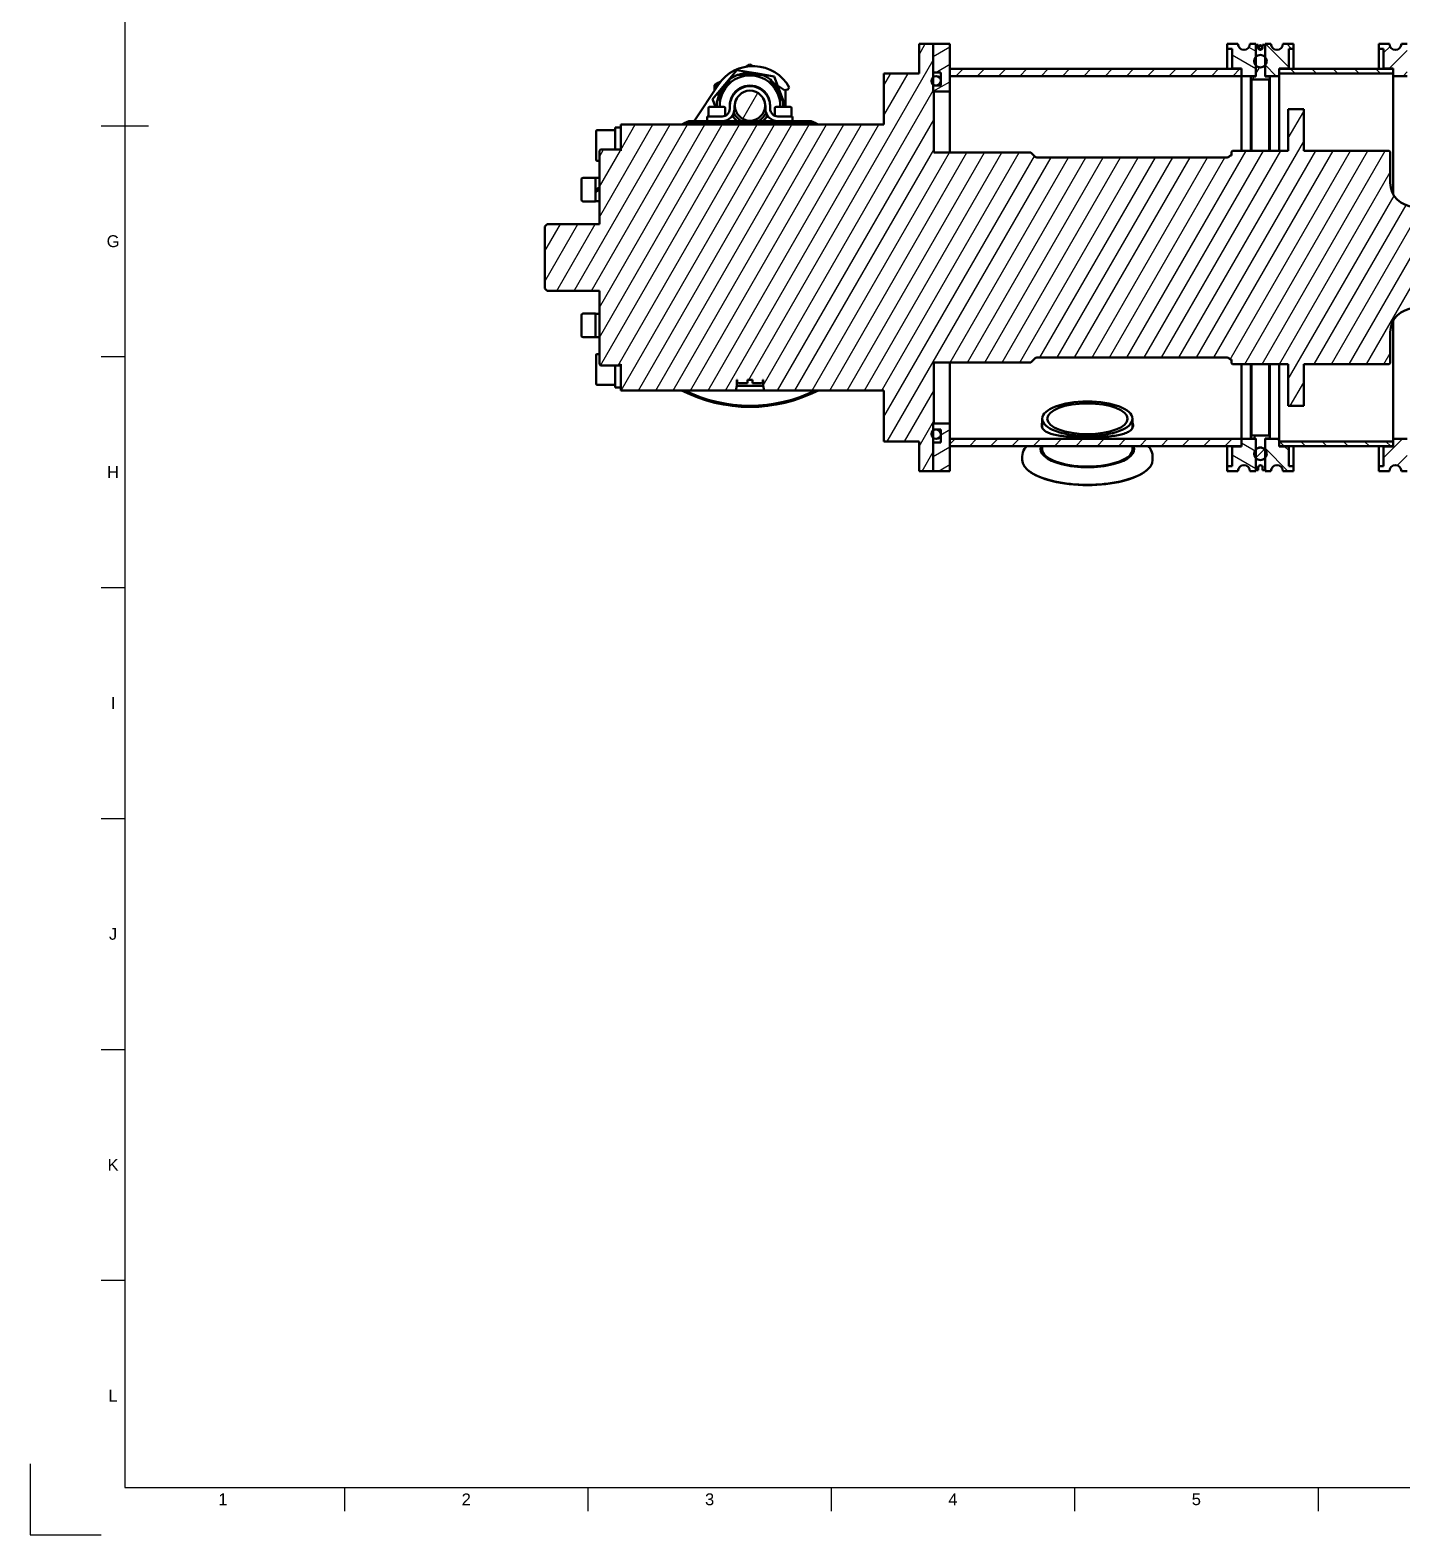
# Model space of a CAD drawing. Header units: millimetres. Extents: x 0 to 841, y 0 to 594.
# Drawn here: x 0 to 289.3, y 0 to 317.2 of the extents above; entities that cross this region are included whole.
import ezdxf
from ezdxf.enums import TextEntityAlignment as Align

# ---------------------------------------------------------------- set-up
doc = ezdxf.new("R2010")
doc.units = ezdxf.units.MM
doc.header["$LTSCALE"] = 0.75
for name, color, linetype, lineweight in [('Border', 7, 'Continuous', 25), ('Hatching', 7, 'Continuous', 25), ('Visible', 7, 'Continuous', 50)]:
    doc.layers.add(name, color=color, linetype=linetype, lineweight=lineweight)
doc.styles.add('FusionTitle', font='')
doc.styles.get('FusionTitle').set_extended_font_data('Arial Unicode MS')

# ---------------------------------------------------------------- blocks, each defined once
blk = doc.blocks.new('ISO_A1_SHEET')
at = {"layer": 'Border'}
for p, q in [((20, 584), (20, 10)), ((15, 297), (25, 297)), ((15, 248.333333), (20, 248.333333)), ((15, 199.666667), (20, 199.666667)), ((15, 151), (20, 151)), ((15, 102.333334), (20, 102.333334)), ((15, 53.666667), (20, 53.666667)), ((0, 15), (0, 0)), ((20, 10), (831, 10)), ((66.3125, 10), (66.3125, 5)), ((117.625, 10), (117.625, 5)), ((168.9375, 10), (168.9375, 5)), ((220.25, 10), (220.25, 5)), ((271.5625, 10), (271.5625, 5)), ((0, 0), (15, 0))]:
    blk.add_line(p, q, dxfattribs=at)
at = {"layer": 'Border', "style": 'FusionTitle'}
for s, p in [('G', (17.5, 272.666667)), ('H', (17.5, 224)), ('I', (17.5, 175.333334)), ('J', (17.5, 126.666667)), ('K', (17.5, 78)), ('L', (17.5, 29.333334)), ('1', (40.65625, 7.5)), ('2', (91.96875, 7.5)), ('3', (143.28125, 7.5)), ('4', (194.59375, 7.5)), ('5', (245.90625, 7.5))]:
    blk.add_text(s, height=2.5, dxfattribs=at).set_placement(p, align=Align.MIDDLE)

msp = doc.modelspace()

# ---------------------------------------------------------------- hatches: boundary and pattern name
at = {"layer": 'Hatching'}
h = msp.add_hatch(dxfattribs=at)
h.set_pattern_fill('ANSI31', color=256, angle=195, style=0)
edge = h.paths.add_edge_path(flags=0)
edge.add_ellipse((151.79, 301.23), major_axis=(-3.17, 0), ratio=1, start_angle=0, end_angle=360)
h.paths.add_polyline_path([(386.79, 253.68), (383.79, 253.68), (383.79, 252.48), (384.04, 252.23), (386.54, 252.23), (386.79, 252.48), (386.79, 253.36)], flags=0)
h.paths.add_polyline_path([(383.79, 284.78), (386.79, 284.78), (386.79, 285.11), (386.79, 285.98), (386.54, 286.23), (384.04, 286.23), (383.79, 285.98)], flags=0)
edge = h.paths.add_edge_path(flags=0)
edge.add_line((180.04, 297.23), (124.54, 297.23))
edge.add_line((124.54, 297.23), (124.54, 291.73))
edge.add_line((124.54, 291.73), (124.29, 291.98))
edge.add_line((124.29, 291.98), (120.29, 291.98))
edge.add_line((120.29, 291.98), (120.04, 291.73))
edge.add_line((120.04, 291.73), (120.04, 276.23))
edge.add_line((120.04, 276.23), (109.04, 276.23))
edge.add_line((109.04, 276.23), (108.54, 275.73))
edge.add_line((108.54, 275.73), (108.54, 262.73))
edge.add_line((108.54, 262.73), (109.04, 262.23))
edge.add_line((109.04, 262.23), (120.04, 262.23))
edge.add_line((120.04, 262.23), (120.04, 246.73))
edge.add_line((120.04, 246.73), (120.29, 246.48))
edge.add_line((120.29, 246.48), (124.29, 246.48))
edge.add_line((124.29, 246.48), (124.54, 246.73))
edge.add_line((124.54, 246.73), (124.54, 241.23))
edge.add_line((124.54, 241.23), (148.79, 241.23))
edge.add_line((148.79, 241.23), (149.04, 242.16))
edge.add_line((149.04, 242.16), (149.04, 243.48))
edge.add_line((149.04, 243.48), (149.09, 243.48))
edge.add_line((149.09, 243.48), (149.09, 242.98))
edge.add_line((149.09, 242.98), (149.34, 242.73))
edge.add_line((149.34, 242.73), (151.3, 242.73))
edge.add_line((151.3, 242.73), (151.3, 243.48))
edge.add_line((151.3, 243.48), (152.3, 243.48))
edge.add_line((152.3, 243.48), (152.3, 242.73))
edge.add_line((152.3, 242.73), (154.24, 242.73))
edge.add_line((154.24, 242.73), (154.49, 242.98))
edge.add_line((154.49, 242.98), (154.49, 243.48))
edge.add_line((154.49, 243.48), (154.54, 243.48))
edge.add_line((154.54, 243.48), (154.54, 242.16))
edge.add_line((154.54, 242.16), (154.79, 241.23))
edge.add_line((154.79, 241.23), (180.04, 241.23))
edge.add_line((180.04, 241.23), (180.04, 230.48))
edge.add_line((180.04, 230.48), (187.44, 230.48))
edge.add_line((187.44, 230.48), (187.44, 224.23))
edge.add_line((187.44, 224.23), (190.44, 224.23))
edge.add_line((190.44, 224.23), (190.44, 230.23))
edge.add_line((190.44, 230.23), (190.44, 231.18))
edge.add_line((190.44, 231.18), (190.44, 232.78))
edge.add_line((190.44, 232.78), (190.44, 232.98))
edge.add_line((190.44, 232.98), (190.44, 234.23))
edge.add_line((190.44, 234.23), (190.54, 234.23))
edge.add_line((190.54, 234.23), (190.54, 247.11))
edge.add_line((190.54, 247.11), (211.04, 247.11))
edge.add_line((211.04, 247.11), (211.92, 247.98))
edge.add_ellipse((212.27, 247.63), major_axis=(-0.354, 0.354), ratio=1, start_angle=315, end_angle=360, ccw=False)
edge.add_line((212.27, 248.13), (252.44, 248.13))
edge.add_ellipse((252.44, 247.63), major_axis=(0, 0.5), ratio=1, start_angle=315, end_angle=360, ccw=False)
edge.add_line((252.79, 247.98), (253.04, 247.73))
edge.add_line((253.04, 247.73), (253.29, 247.73))
edge.add_line((253.29, 247.73), (253.29, 246.98))
edge.add_line((253.29, 246.98), (253.54, 246.73))
edge.add_line((253.54, 246.73), (265.29, 246.73))
edge.add_line((265.29, 246.73), (265.29, 237.98))
edge.add_line((265.29, 237.98), (268.54, 237.98))
edge.add_line((268.54, 237.98), (268.54, 246.73))
edge.add_line((268.54, 246.73), (286.54, 246.73))
edge.add_line((286.54, 246.73), (286.79, 246.98))
edge.add_line((286.79, 246.98), (286.79, 253.48))
edge.add_ellipse((291.79, 253.48), major_axis=(-5, 0), ratio=1, start_angle=-90, end_angle=0, ccw=False)
edge.add_line((291.79, 258.48), (352.54, 258.48))
edge.add_line((352.54, 258.48), (352.79, 258.23))
edge.add_line((352.79, 258.23), (352.79, 256.98))
edge.add_line((352.79, 256.98), (353.04, 256.73))
edge.add_line((353.04, 256.73), (383.79, 256.73))
edge.add_line((383.79, 256.73), (383.79, 255.78))
edge.add_line((383.79, 255.78), (386.79, 255.78))
edge.add_line((386.79, 255.78), (386.79, 256.11))
edge.add_line((386.79, 256.11), (386.79, 282.36))
edge.add_line((386.79, 282.36), (386.79, 282.68))
edge.add_line((386.79, 282.68), (383.79, 282.68))
edge.add_line((383.79, 282.68), (383.79, 281.73))
edge.add_line((383.79, 281.73), (353.04, 281.73))
edge.add_line((353.04, 281.73), (352.79, 281.48))
edge.add_line((352.79, 281.48), (352.79, 280.23))
edge.add_line((352.79, 280.23), (352.54, 279.98))
edge.add_line((352.54, 279.98), (291.79, 279.98))
edge.add_ellipse((291.79, 284.98), major_axis=(0, -5), ratio=1, start_angle=-90, end_angle=0, ccw=False)
edge.add_line((286.79, 284.98), (286.79, 291.48))
edge.add_line((286.79, 291.48), (286.54, 291.73))
edge.add_line((286.54, 291.73), (268.54, 291.73))
edge.add_line((268.54, 291.73), (268.54, 300.48))
edge.add_line((268.54, 300.48), (265.29, 300.48))
edge.add_line((265.29, 300.48), (265.29, 291.73))
edge.add_line((265.29, 291.73), (253.54, 291.73))
edge.add_line((253.54, 291.73), (253.29, 291.48))
edge.add_line((253.29, 291.48), (253.29, 290.73))
edge.add_line((253.29, 290.73), (253.04, 290.73))
edge.add_line((253.04, 290.73), (252.79, 290.48))
edge.add_ellipse((252.44, 290.83), major_axis=(0.354, -0.354), ratio=1, start_angle=-45, end_angle=0, ccw=False)
edge.add_line((252.44, 290.33), (212.27, 290.33))
edge.add_ellipse((212.27, 290.83), major_axis=(0, -0.5), ratio=1, start_angle=-45, end_angle=0, ccw=False)
edge.add_line((211.92, 290.48), (211.04, 291.36))
edge.add_line((211.04, 291.36), (190.54, 291.36))
edge.add_line((190.54, 291.36), (190.54, 304.23))
edge.add_line((190.54, 304.23), (190.44, 304.23))
edge.add_line((190.44, 304.23), (190.44, 305.48))
edge.add_line((190.44, 305.48), (190.44, 305.68))
edge.add_line((190.44, 305.68), (190.44, 307.28))
edge.add_line((190.44, 307.28), (190.44, 308.23))
edge.add_line((190.44, 308.23), (190.44, 314.23))
edge.add_line((190.44, 314.23), (187.44, 314.23))
edge.add_line((187.44, 314.23), (187.44, 307.98))
edge.add_line((187.44, 307.98), (180.04, 307.98))
edge.add_line((180.04, 307.98), (180.04, 297.23))
h = msp.add_hatch(dxfattribs=at)
h.set_pattern_fill('ANSI31', color=256, angle=165, style=0)
h.paths.add_polyline_path([(190.44, 308.23), (192.04, 308.23), (192.04, 305.48), (190.44, 305.48), (190.44, 304.23), (190.54, 304.23), (193.94, 304.23), (193.94, 307.48), (193.94, 308.98), (193.94, 314.23), (190.44, 314.23)], flags=0)
h.paths.add_polyline_path([(193.94, 224.23), (193.94, 229.48), (193.94, 230.98), (193.94, 234.23), (190.54, 234.23), (190.44, 234.23), (190.44, 232.98), (192.04, 232.98), (192.04, 230.23), (190.44, 230.23), (190.44, 224.23)], flags=0)
h = msp.add_hatch(dxfattribs=at)
h.set_pattern_fill('ANSI31', color=256, angle=105, style=0)
edge = h.paths.add_edge_path(flags=0)
edge.add_line((253.44, 313.23), (253.44, 309.03))
edge.add_line((253.44, 309.03), (255.44, 309.03))
edge.add_line((255.44, 309.03), (255.44, 308.98))
edge.add_line((255.44, 308.98), (255.44, 307.48))
edge.add_line((255.44, 307.48), (258.44, 307.48))
edge.add_line((258.44, 307.48), (258.44, 309.71))
edge.add_line((258.44, 309.71), (258.44, 311.5))
edge.add_line((258.44, 311.5), (258.44, 314.23))
edge.add_line((258.44, 314.23), (257.19, 314.23))
edge.add_ellipse((255.94, 314.23), major_axis=(1.25, 0), ratio=1, start_angle=-180, end_angle=0, ccw=False)
edge.add_line((254.69, 314.23), (252.44, 314.23))
edge.add_line((252.44, 314.23), (252.44, 313.23))
edge.add_line((252.44, 313.23), (253.44, 313.23))
edge = h.paths.add_edge_path(flags=0)
edge.add_line((253.44, 229.43), (253.44, 225.23))
edge.add_line((253.44, 225.23), (252.44, 225.23))
edge.add_line((252.44, 225.23), (252.44, 224.23))
edge.add_line((252.44, 224.23), (254.69, 224.23))
edge.add_ellipse((255.94, 224.23), major_axis=(-1.25, 0), ratio=1, start_angle=-180, end_angle=0, ccw=False)
edge.add_line((257.19, 224.23), (258.44, 224.23))
edge.add_line((258.44, 224.23), (258.44, 224.43))
edge.add_line((258.44, 224.43), (258.44, 226.96))
edge.add_line((258.44, 226.96), (258.44, 228.75))
edge.add_line((258.44, 228.75), (258.44, 230.98))
edge.add_line((258.44, 230.98), (255.44, 230.98))
edge.add_line((255.44, 230.98), (255.44, 229.48))
edge.add_line((255.44, 229.48), (255.44, 229.43))
edge.add_line((255.44, 229.43), (253.44, 229.43))
h = msp.add_hatch(dxfattribs=at)
h.set_pattern_fill('ANSI31', color=256, angle=90, style=0)
edge = h.paths.add_edge_path(flags=0)
edge.add_line((265.39, 225.23), (265.39, 229.43))
edge.add_line((265.39, 229.43), (263.39, 229.43))
edge.add_line((263.39, 229.43), (263.39, 229.48))
edge.add_line((263.39, 229.48), (263.39, 230.48))
edge.add_line((263.39, 230.48), (263.39, 230.98))
edge.add_line((263.39, 230.98), (260.39, 230.98))
edge.add_line((260.39, 230.98), (260.39, 228.75))
edge.add_line((260.39, 228.75), (260.39, 226.96))
edge.add_line((260.39, 226.96), (260.39, 224.43))
edge.add_line((260.39, 224.43), (260.39, 224.23))
edge.add_line((260.39, 224.23), (261.64, 224.23))
edge.add_ellipse((262.89, 224.23), major_axis=(-1.25, 0), ratio=1, start_angle=-180, end_angle=0, ccw=False)
edge.add_line((264.14, 224.23), (266.39, 224.23))
edge.add_line((266.39, 224.23), (266.39, 225.23))
edge.add_line((266.39, 225.23), (265.39, 225.23))
edge = h.paths.add_edge_path(flags=0)
edge.add_line((265.39, 309.03), (265.39, 313.23))
edge.add_line((265.39, 313.23), (266.39, 313.23))
edge.add_line((266.39, 313.23), (266.39, 314.23))
edge.add_line((266.39, 314.23), (264.14, 314.23))
edge.add_ellipse((262.89, 314.23), major_axis=(1.25, 0), ratio=1, start_angle=-180, end_angle=0, ccw=False)
edge.add_line((261.64, 314.23), (260.39, 314.23))
edge.add_line((260.39, 314.23), (260.39, 311.5))
edge.add_line((260.39, 311.5), (260.39, 309.71))
edge.add_line((260.39, 309.71), (260.39, 307.48))
edge.add_line((260.39, 307.48), (263.39, 307.48))
edge.add_line((263.39, 307.48), (263.39, 307.98))
edge.add_line((263.39, 307.98), (263.39, 308.98))
edge.add_line((263.39, 308.98), (263.39, 309.03))
edge.add_line((263.39, 309.03), (265.39, 309.03))
h = msp.add_hatch(dxfattribs=at)
h.set_pattern_fill('ANSI31', color=256, angle=180, style=0)
edge = h.paths.add_edge_path(flags=0)
edge.add_line((285.39, 313.23), (285.39, 309.03))
edge.add_line((285.39, 309.03), (287.39, 309.03))
edge.add_line((287.39, 309.03), (287.39, 308.98))
edge.add_line((287.39, 308.98), (287.39, 307.98))
edge.add_line((287.39, 307.98), (287.39, 307.48))
edge.add_line((287.39, 307.48), (290.39, 307.48))
edge.add_line((290.39, 307.48), (290.39, 309.71))
edge.add_line((290.39, 309.71), (290.39, 311.5))
edge.add_line((290.39, 311.5), (290.39, 314.23))
edge.add_line((290.39, 314.23), (289.14, 314.23))
edge.add_ellipse((287.89, 314.23), major_axis=(1.25, 0), ratio=1, start_angle=-180, end_angle=0, ccw=False)
edge.add_line((286.64, 314.23), (284.39, 314.23))
edge.add_line((284.39, 314.23), (284.39, 313.23))
edge.add_line((284.39, 313.23), (285.39, 313.23))
edge = h.paths.add_edge_path(flags=0)
edge.add_line((285.39, 229.43), (285.39, 225.23))
edge.add_line((285.39, 225.23), (284.39, 225.23))
edge.add_line((284.39, 225.23), (284.39, 224.23))
edge.add_line((284.39, 224.23), (286.64, 224.23))
edge.add_ellipse((287.89, 224.23), major_axis=(-1.25, 0), ratio=1, start_angle=-180, end_angle=0, ccw=False)
edge.add_line((289.14, 224.23), (290.39, 224.23))
edge.add_line((290.39, 224.23), (290.39, 224.43))
edge.add_line((290.39, 224.43), (290.39, 226.96))
edge.add_line((290.39, 226.96), (290.39, 228.75))
edge.add_line((290.39, 228.75), (290.39, 230.98))
edge.add_line((290.39, 230.98), (287.39, 230.98))
edge.add_line((287.39, 230.98), (287.39, 230.48))
edge.add_line((287.39, 230.48), (287.39, 229.48))
edge.add_line((287.39, 229.48), (287.39, 229.43))
edge.add_line((287.39, 229.43), (285.39, 229.43))
h = msp.add_hatch(dxfattribs=at)
h.set_pattern_fill('ANSI31', color=256, angle=180, style=0)
edge = h.paths.add_edge_path(flags=0)
edge.add_ellipse((259.42, 310.61), major_axis=(0, -1.32), ratio=1, start_angle=360, end_angle=407.379)
edge.add_ellipse((259.42, 310.61), major_axis=(0.975, -0.897), ratio=1, start_angle=360, end_angle=445.242)
edge.add_ellipse((259.42, 310.61), major_axis=(0.975, 0.897), ratio=1, start_angle=0, end_angle=94.758)
edge.add_ellipse((259.42, 310.61), major_axis=(-0.975, 0.897), ratio=1, start_angle=360, end_angle=445.242)
edge.add_ellipse((259.42, 310.61), major_axis=(-0.975, -0.897), ratio=1, start_angle=360, end_angle=407.379)
edge = h.paths.add_edge_path(flags=0)
edge.add_ellipse((259.42, 227.86), major_axis=(0, 1.33), ratio=1, start_angle=360, end_angle=407.379)
edge.add_ellipse((259.42, 227.86), major_axis=(-0.975, 0.897), ratio=1, start_angle=0, end_angle=85.242)
edge.add_ellipse((259.42, 227.86), major_axis=(-0.975, -0.897), ratio=1, start_angle=360, end_angle=454.758)
edge.add_ellipse((259.42, 227.86), major_axis=(0.975, -0.897), ratio=1, start_angle=0, end_angle=85.242)
edge.add_ellipse((259.42, 227.86), major_axis=(0.975, 0.897), ratio=1, start_angle=360, end_angle=407.379)
h = msp.add_hatch(dxfattribs=at)
h.set_pattern_fill('ANSI31', color=256, angle=165, style=0)
edge = h.paths.add_edge_path(flags=0)
edge.add_ellipse((259.42, 313.51), major_axis=(-0.45, 0), ratio=1, start_angle=0, end_angle=360)
edge = h.paths.add_edge_path(flags=0)
edge.add_ellipse((259.42, 313.51), major_axis=(0.35, 0), ratio=1, start_angle=0, end_angle=360, ccw=False)
h = msp.add_hatch(dxfattribs=at)
h.set_pattern_fill('ANSI31', color=256, angle=180, style=0)
h.paths.add_polyline_path([(193.94, 308.98), (193.94, 307.48), (255.44, 307.48), (255.44, 308.98)], flags=0)
h.paths.add_polyline_path([(193.94, 230.98), (193.94, 229.48), (255.44, 229.48), (255.44, 230.98)], flags=0)
h = msp.add_hatch(dxfattribs=at)
h.set_pattern_fill('ANSI31', color=256, angle=195, style=0)
edge = h.paths.add_edge_path(flags=0)
edge.add_line((258.44, 307.38), (257.42, 307.38))
edge.add_line((257.42, 307.38), (257.42, 306.88))
edge.add_line((257.42, 306.88), (257.57, 306.73))
edge.add_line((257.57, 306.73), (261.27, 306.73))
edge.add_line((261.27, 306.73), (261.42, 306.88))
edge.add_line((261.42, 306.88), (261.42, 307.38))
edge.add_line((261.42, 307.38), (260.39, 307.38))
edge.add_line((260.39, 307.38), (260.39, 307.48))
edge.add_line((260.39, 307.48), (260.39, 309.71))
edge.add_ellipse((259.42, 310.61), major_axis=(0.975, -0.897), ratio=1, start_angle=265.242, end_angle=360, ccw=False)
edge.add_line((258.44, 309.71), (258.44, 307.48))
edge.add_line((258.44, 307.48), (258.44, 307.38))
edge = h.paths.add_edge_path(flags=0)
edge.add_line((257.42, 231.08), (258.44, 231.08))
edge.add_line((258.44, 231.08), (258.44, 230.98))
edge.add_line((258.44, 230.98), (258.44, 228.75))
edge.add_ellipse((259.42, 227.86), major_axis=(-0.975, 0.897), ratio=1, start_angle=-94.758, end_angle=0, ccw=False)
edge.add_line((260.39, 228.75), (260.39, 230.98))
edge.add_line((260.39, 230.98), (260.39, 231.08))
edge.add_line((260.39, 231.08), (261.42, 231.08))
edge.add_line((261.42, 231.08), (261.42, 231.58))
edge.add_line((261.42, 231.58), (261.27, 231.73))
edge.add_line((261.27, 231.73), (257.57, 231.73))
edge.add_line((257.57, 231.73), (257.42, 231.58))
edge.add_line((257.42, 231.58), (257.42, 231.08))
h = msp.add_hatch(dxfattribs=at)
h.set_pattern_fill('ANSI31', color=256, angle=90, style=0)
h.paths.add_polyline_path([(287.39, 308.98), (263.39, 308.98), (263.39, 307.98), (287.39, 307.98)], flags=0)
h.paths.add_polyline_path([(263.39, 229.48), (287.39, 229.48), (287.39, 230.48), (263.39, 230.48)], flags=0)
h = msp.add_hatch(dxfattribs=at)
h.set_pattern_fill('ANSI31', color=256, angle=75, style=0)
edge = h.paths.add_edge_path(flags=0)
edge.add_ellipse((191.04, 231.98), major_axis=(0, 1), ratio=1, start_angle=0, end_angle=36.8699)
edge.add_ellipse((191.04, 231.98), major_axis=(-0.6, 0.8), ratio=1, start_angle=360, end_angle=466.2602)
edge.add_ellipse((191.04, 231.98), major_axis=(-0.6, -0.8), ratio=1, start_angle=0, end_angle=216.8699)
edge = h.paths.add_edge_path(flags=0)
edge.add_ellipse((191.04, 306.48), major_axis=(0, -1), ratio=1, start_angle=0, end_angle=216.8699)
edge.add_ellipse((191.04, 306.48), major_axis=(-0.6, 0.8), ratio=1, start_angle=360, end_angle=466.2602)
edge.add_ellipse((191.04, 306.48), major_axis=(-0.6, -0.8), ratio=1, start_angle=360, end_angle=396.8699)
h = msp.add_hatch(dxfattribs=at)
h.set_pattern_fill('ANSI31', color=256, angle=75, style=0)
edge = h.paths.add_edge_path(flags=0)
edge.add_line((258.44, 224.43), (258.94, 224.43))
edge.add_line((258.94, 224.43), (258.94, 224.96))
edge.add_ellipse((259.42, 224.96), major_axis=(-0.475, 0), ratio=1, start_angle=-180, end_angle=0, ccw=False)
edge.add_line((259.89, 224.96), (259.89, 224.43))
edge.add_line((259.89, 224.43), (260.39, 224.43))
edge.add_line((260.39, 224.43), (260.39, 226.96))
edge.add_ellipse((259.42, 227.86), major_axis=(0.975, -0.897), ratio=1, start_angle=265.242, end_angle=360, ccw=False)
edge.add_line((258.44, 226.96), (258.44, 224.43))

# ---------------------------------------------------------------- linework, layer by layer
at = {"layer": 'Visible', "extrusion": (-1e-16, -1, 0)}
for p, q in [((190.44, 314.23), (187.44, 314.23)), ((187.44, 314.23), (187.44, 307.98)), ((190.44, 304.23), (190.44, 314.23)), ((193.94, 314.23), (190.44, 314.23)), ((190.44, 314.23), (190.44, 308.23)), ((193.94, 304.23), (193.94, 314.23)), ((254.69, 314.23), (252.44, 314.23)), ((252.44, 314.23), (252.44, 313.23)), ((258.44, 314.23), (257.19, 314.23)), ((258.44, 307.48), (258.44, 314.23)), ((258.94, 314.02), (258.44, 314.02)), ((258.94, 313.49), (258.94, 314.02)), ((259.89, 314.02), (259.89, 313.49)), ((260.39, 314.02), (259.89, 314.02)), ((261.64, 314.23), (260.39, 314.23)), ((260.39, 314.23), (260.39, 307.48)), ((266.39, 314.23), (264.14, 314.23)), ((266.39, 313.23), (266.39, 314.23)), ((286.64, 314.23), (284.39, 314.23)), ((284.39, 314.23), (284.39, 313.23)), ((290.39, 314.23), (289.14, 314.23)), ((252.44, 313.23), (253.44, 313.23)), ((252.44, 313.23), (252.44, 308.98)), ((253.44, 313.23), (253.44, 309.03)), ((258.97, 313.51), (258.97, 313.34)), ((259.87, 313.34), (259.87, 313.51)), ((265.39, 309.03), (265.39, 313.23)), ((265.39, 313.23), (266.39, 313.23)), ((266.39, 308.98), (266.39, 313.23)), ((284.39, 313.23), (285.39, 313.23)), ((284.39, 313.23), (284.39, 308.98)), ((285.39, 313.23), (285.39, 309.03)), ((149.03, 308.74), (146.47, 305.66)), ((152.97, 308.06), (149.03, 308.74)), ((154.39, 307.73), (149.19, 307.73)), ((151.79, 309.89), (151.04, 309.46)), ((152.35, 309.57), (151.79, 309.89)), ((156.91, 307.38), (152.97, 308.06)), ((187.44, 307.98), (180.04, 307.98)), ((180.04, 307.98), (180.04, 297.23)), ((190.44, 308.23), (192.04, 308.23)), ((192.04, 308.23), (192.04, 305.48)), ((193.94, 308.98), (193.94, 307.48)), ((255.44, 308.98), (193.94, 308.98)), ((253.44, 309.03), (255.44, 309.03)), ((253.44, 309.03), (253.44, 308.98)), ((255.44, 309.03), (255.44, 307.48)), ((255.44, 307.48), (255.44, 308.98)), ((258.44, 309.71), (258.44, 307.38)), ((260.39, 307.38), (260.39, 309.71)), ((263.39, 307.48), (263.39, 309.03)), ((263.39, 309.03), (265.39, 309.03)), ((287.39, 308.98), (263.39, 308.98)), ((263.39, 308.98), (263.39, 307.98)), ((263.39, 307.98), (287.39, 307.98)), ((265.39, 308.98), (265.39, 309.03)), ((285.39, 309.03), (287.39, 309.03)), ((285.39, 309.03), (285.39, 308.98)), ((287.39, 309.03), (287.39, 307.48)), ((287.39, 307.98), (287.39, 308.98)), ((145.14, 305.68), (139.99, 297.98)), ((146.47, 305.66), (143.91, 302.59)), ((145.11, 306.04), (144.29, 305.56)), ((144.29, 305.56), (144.29, 304.61)), ((144.29, 304.41), (144.29, 304.61)), ((147.46, 306.73), (144.86, 302.23)), ((145.11, 306.04), (145.62, 306.33)), ((158.72, 302.23), (156.12, 306.73)), ((158.29, 303.62), (156.91, 307.38)), ((159.08, 304.48), (157.62, 305.46)), ((159.77, 304.62), (159.08, 304.48)), ((159.29, 304.52), (159.29, 300.98)), ((160.07, 305.06), (159.77, 304.62)), ((192.04, 305.48), (190.44, 305.48)), ((190.44, 305.48), (190.44, 304.23)), ((193.94, 307.48), (255.44, 307.48)), ((255.44, 307.48), (255.44, 291.73)), ((255.44, 307.48), (258.44, 307.48)), ((255.44, 291.73), (255.44, 307.48)), ((258.44, 307.38), (257.42, 307.38)), ((257.42, 307.38), (257.42, 306.88)), ((257.42, 306.88), (257.57, 306.73)), ((257.42, 291.73), (257.42, 306.88)), ((257.57, 306.73), (261.27, 306.73)), ((257.57, 306.73), (257.57, 291.73)), ((260.39, 307.48), (263.39, 307.48)), ((261.42, 307.38), (260.39, 307.38)), ((261.27, 306.73), (261.42, 306.88)), ((261.27, 291.73), (261.27, 306.73)), ((261.42, 306.88), (261.42, 307.38)), ((261.42, 306.88), (261.42, 291.73)), ((263.39, 307.48), (263.39, 291.73)), ((287.39, 307.48), (290.39, 307.48)), ((287.39, 282.61), (287.39, 307.48)), ((143.91, 302.59), (144.5, 300.98)), ((159.27, 300.98), (158.29, 303.62)), ((190.54, 304.23), (190.44, 304.23)), ((190.44, 304.23), (193.94, 304.23)), ((190.54, 291.36), (190.54, 304.23)), ((193.94, 304.23), (193.94, 291.36)), ((142.79, 298.98), (145.94, 298.98)), ((142.79, 297.98), (142.79, 298.98)), ((143.04, 298.98), (143.04, 300.73)), ((143.29, 300.98), (146.29, 300.98)), ((146.54, 299.1), (146.54, 300.73)), ((147.54, 301.08), (147.54, 300.58)), ((148.54, 300.58), (148.54, 301.08)), ((155.04, 301.08), (155.04, 300.58)), ((156.04, 300.58), (156.04, 301.08)), ((157.04, 299.1), (157.04, 300.73)), ((157.29, 300.98), (160.29, 300.98)), ((157.64, 298.98), (160.79, 298.98)), ((160.54, 298.98), (160.54, 300.73)), ((160.79, 298.98), (160.79, 297.98)), ((268.54, 300.48), (265.29, 300.48)), ((265.29, 300.48), (265.29, 291.73)), ((268.54, 291.73), (268.54, 300.48)), ((119.34, 289.78), (119.34, 295.88)), ((123.34, 296.08), (119.54, 296.08)), ((123.34, 291.98), (123.34, 296.6)), ((123.34, 296.6), (124.54, 296.6)), ((180.04, 297.23), (124.54, 297.23)), ((124.54, 297.23), (124.54, 291.73)), ((138.92, 297.98), (164.66, 297.98)), ((164.61, 297.73), (138.97, 297.73)), ((120.29, 291.98), (120.04, 291.73)), ((124.29, 291.98), (120.29, 291.98)), ((124.54, 291.73), (124.29, 291.98)), ((120.04, 289.58), (119.54, 289.58)), ((120.04, 291.73), (120.04, 276.23)), ((211.04, 291.36), (190.54, 291.36)), ((211.92, 290.48), (211.04, 291.36)), ((252.44, 290.33), (212.27, 290.33)), ((253.04, 290.73), (252.79, 290.48)), ((253.29, 290.73), (253.04, 290.73)), ((253.54, 291.73), (253.29, 291.48)), ((253.29, 291.48), (253.29, 290.73)), ((265.29, 291.73), (253.54, 291.73)), ((286.54, 291.73), (268.54, 291.73)), ((286.79, 291.48), (286.54, 291.73)), ((286.79, 284.98), (286.79, 291.48)), ((116.24, 281.42), (116.24, 285.67)), ((119.24, 286.05), (116.62, 286.05)), ((119.24, 281.05), (119.24, 286.05)), ((119.24, 286.02), (120.04, 286.02)), ((120.04, 284.01), (119.24, 283.55)), ((119.24, 283.09), (120.04, 283.55)), ((119.24, 281.05), (116.62, 281.05)), ((119.24, 281.08), (120.04, 281.08)), ((109.04, 276.23), (108.54, 275.73)), ((120.04, 276.23), (109.04, 276.23)), ((108.54, 275.73), (108.54, 262.73)), ((108.54, 262.73), (109.04, 262.23)), ((109.04, 262.23), (120.04, 262.23)), ((120.04, 262.23), (120.04, 246.73)), ((116.24, 252.79), (116.24, 257.04)), ((119.24, 257.41), (116.62, 257.41)), ((119.24, 252.41), (119.24, 257.41)), ((287.39, 230.98), (287.39, 255.86)), ((119.24, 252.41), (116.62, 252.41)), ((119.24, 252.44), (120.04, 252.44)), ((286.79, 246.98), (286.79, 253.48)), ((119.34, 242.58), (119.34, 248.68)), ((120.04, 248.88), (119.54, 248.88)), ((211.04, 247.11), (211.92, 247.98)), ((212.27, 248.13), (252.44, 248.13)), ((252.79, 247.98), (253.04, 247.73)), ((253.04, 247.73), (253.29, 247.73)), ((253.29, 247.73), (253.29, 246.98)), ((120.04, 246.73), (120.29, 246.48)), ((120.29, 246.48), (124.29, 246.48)), ((123.34, 241.86), (123.34, 246.48)), ((124.29, 246.48), (124.54, 246.73)), ((124.54, 246.73), (124.54, 241.23)), ((190.54, 234.23), (190.54, 247.11)), ((190.54, 247.11), (211.04, 247.11)), ((193.94, 247.11), (193.94, 234.23)), ((253.29, 246.98), (253.54, 246.73)), ((253.54, 246.73), (265.29, 246.73)), ((255.44, 246.73), (255.44, 230.98)), ((255.44, 230.98), (255.44, 246.73)), ((257.42, 231.58), (257.42, 246.73)), ((257.57, 246.73), (257.57, 231.73)), ((261.27, 231.73), (261.27, 246.73)), ((261.42, 246.73), (261.42, 231.58)), ((263.39, 246.73), (263.39, 230.98)), ((265.29, 246.73), (265.29, 237.98)), ((268.54, 237.98), (268.54, 246.73)), ((268.54, 246.73), (286.54, 246.73)), ((286.54, 246.73), (286.79, 246.98)), ((123.34, 242.38), (119.54, 242.38)), ((123.34, 241.86), (124.54, 241.86)), ((124.54, 241.23), (148.79, 241.23)), ((148.79, 241.23), (149.04, 242.16)), ((154.79, 241.23), (148.79, 241.23)), ((149.04, 242.16), (149.04, 243.48)), ((149.04, 243.48), (149.09, 243.48)), ((149.04, 242.16), (154.54, 242.16)), ((149.09, 243.48), (149.09, 242.98)), ((149.09, 242.98), (149.34, 242.73)), ((149.34, 242.73), (151.3, 242.73)), ((151.3, 242.73), (151.3, 243.48)), ((151.3, 243.48), (152.3, 243.48)), ((152.3, 243.48), (152.3, 242.73)), ((152.3, 242.73), (154.24, 242.73)), ((154.24, 242.73), (154.49, 242.98)), ((154.49, 242.98), (154.49, 243.48)), ((154.49, 243.48), (154.54, 243.48)), ((154.54, 243.48), (154.54, 242.16)), ((154.54, 242.16), (154.79, 241.23)), ((154.79, 241.23), (180.04, 241.23)), ((180.04, 241.23), (180.04, 230.48)), ((265.29, 237.98), (268.54, 237.98)), ((213.42, 235.24), (213.42, 233.39)), ((232.47, 235.24), (232.47, 233.39)), ((190.44, 224.23), (190.44, 234.23)), ((190.44, 234.23), (190.54, 234.23)), ((193.94, 234.23), (190.44, 234.23)), ((190.44, 234.23), (190.44, 232.98)), ((190.44, 232.98), (192.04, 232.98)), ((192.04, 232.98), (192.04, 230.23)), ((193.94, 224.23), (193.94, 234.23)), ((257.57, 231.73), (257.42, 231.58)), ((257.42, 231.58), (257.42, 231.08)), ((261.27, 231.73), (257.57, 231.73)), ((261.42, 231.58), (261.27, 231.73)), ((261.42, 231.08), (261.42, 231.58)), ((180.04, 230.48), (187.44, 230.48)), ((187.44, 230.48), (187.44, 224.23)), ((192.04, 230.23), (190.44, 230.23)), ((190.44, 230.23), (190.44, 224.23)), ((193.94, 230.98), (193.94, 229.48)), ((255.44, 230.98), (193.94, 230.98)), ((193.94, 229.48), (255.44, 229.48)), ((213.42, 229.48), (213.42, 228.81)), ((232.47, 229.48), (232.47, 228.81)), ((252.44, 229.48), (252.44, 225.23)), ((253.44, 229.48), (253.44, 229.43)), ((253.44, 229.43), (253.44, 225.23)), ((255.44, 229.43), (253.44, 229.43)), ((255.44, 229.48), (255.44, 230.98)), ((258.44, 230.98), (255.44, 230.98)), ((255.44, 230.98), (255.44, 229.43)), ((257.42, 231.08), (258.44, 231.08)), ((258.44, 231.08), (258.44, 228.75)), ((258.44, 224.23), (258.44, 230.98)), ((260.39, 228.75), (260.39, 231.08)), ((260.39, 231.08), (261.42, 231.08)), ((263.39, 230.98), (260.39, 230.98)), ((260.39, 230.98), (260.39, 224.23)), ((263.39, 229.43), (263.39, 230.98)), ((287.39, 230.48), (263.39, 230.48)), ((263.39, 230.48), (263.39, 229.48)), ((263.39, 229.48), (287.39, 229.48)), ((265.39, 229.43), (263.39, 229.43)), ((265.39, 229.43), (265.39, 229.48)), ((265.39, 225.23), (265.39, 229.43)), ((266.39, 225.23), (266.39, 229.48)), ((284.39, 229.48), (284.39, 225.23)), ((285.39, 229.48), (285.39, 229.43)), ((285.39, 229.43), (285.39, 225.23)), ((287.39, 229.43), (285.39, 229.43)), ((290.39, 230.98), (287.39, 230.98)), ((287.39, 230.98), (287.39, 229.43)), ((287.39, 229.48), (287.39, 230.48)), ((209.19, 226.58), (209.19, 227.32)), ((236.69, 226.58), (236.69, 227.32)), ((253.44, 225.23), (252.44, 225.23)), ((252.44, 225.23), (252.44, 224.23)), ((258.44, 226.96), (258.44, 224.43)), ((260.39, 224.43), (260.39, 226.96)), ((266.39, 225.23), (265.39, 225.23)), ((266.39, 224.23), (266.39, 225.23)), ((285.39, 225.23), (284.39, 225.23)), ((284.39, 225.23), (284.39, 224.23)), ((187.44, 224.23), (190.44, 224.23)), ((190.44, 224.23), (193.94, 224.23)), ((210.54, 224.3), (210.43, 224.4)), ((235.34, 224.3), (235.46, 224.4)), ((252.44, 224.23), (254.69, 224.23)), ((257.19, 224.23), (258.44, 224.23)), ((258.44, 224.43), (258.94, 224.43)), ((258.94, 224.43), (258.94, 224.96)), ((259.89, 224.96), (259.89, 224.43)), ((259.89, 224.43), (260.39, 224.43)), ((260.39, 224.23), (261.64, 224.23)), ((264.14, 224.23), (266.39, 224.23)), ((284.39, 224.23), (286.64, 224.23)), ((289.14, 224.23), (290.39, 224.23))]:
    msp.add_line(p, q, dxfattribs=at)
at = {"layer": 'Visible'}
for centre, radius in [((259.42, 310.61), 1.32), ((259.42, 313.51), 0.45), ((191.04, 306.48), 1), ((151.79, 301.23), 3.17), ((191.04, 231.98), 1), ((259.42, 227.86), 1.32)]:
    msp.add_circle(centre, radius, dxfattribs=at)
at = {"layer": 'Visible', "extrusion": (3e-16, 0, -1)}
msp.add_circle((-259.42, 313.51), 0.35, dxfattribs=at)
for centre, radius, start, end in [((-255.94, 314.23), 1.25, 180, 0), ((-262.89, 314.23), 1.25, 180, 0), ((-287.89, 314.23), 1.25, 180, 0), ((-152.42, 300.82), 8.75, 33.7754, 150.9783), ((-151.79, 301.23), 6.93, 69.7505, 99.7891), ((-151.79, 301.23), 6.93, 99.7891, 110.2495), ((-259.42, 310.61), 1.32, 222.621, 317.379), ((-151.79, 301.23), 8.23, 24.2718, 35.7282), ((-151.79, 301.23), 6.93, 9.7505, 39.7891), ((-151.79, 301.23), 6.93, 39.7891, 50.2495), ((-151.79, 301.08), 4.25, 0, 180), ((-151.79, 301.23), 6.93, 129.7505, 159.7891), ((-151.79, 301.23), 6.93, 159.7891, 170.2495), ((-143.29, 300.73), 0.25, 0, 90), ((-145.94, 300.58), 2.6, 180, 270), ((-146.29, 300.73), 0.25, 90, 180), ((-151.79, 301.23), 3.7, 298.5526, 336.3115), ((-151.79, 301.23), 3.7, 203.6885, 241.4474), ((-157.64, 300.58), 2.6, 270, 0), ((-157.29, 300.73), 0.25, 360, 90), ((-160.29, 300.73), 0.25, 90, 180), ((-119.54, 295.88), 0.2, 0, 90), ((-151.79, 269.23), 31.25, 63.6372, 65.7832), ((-151.79, 269.23), 31.25, 114.2168, 116.3628), ((-119.54, 289.78), 0.2, 270, 360), ((-212.27, 290.83), 0.5, 270, 315), ((-252.44, 290.83), 0.5, 225, 270), ((-116.62, 285.67), 0.375, 0, 90), ((-291.79, 284.98), 5, 270, 0), ((-116.62, 281.42), 0.375, 270, 0), ((-116.62, 257.04), 0.375, 0, 90), ((-291.79, 253.48), 5, 0, 90), ((-116.62, 252.79), 0.375, 270, 0), ((-119.54, 248.68), 0.2, 0, 90), ((-212.27, 247.63), 0.5, 45, 90), ((-252.44, 247.63), 0.5, 90, 135), ((-119.54, 242.58), 0.2, 270, 360), ((-151.79, 269.23), 31.25, 243.6372, 296.3628), ((-259.42, 227.86), 1.32, 42.621, 137.379), ((-255.94, 224.23), 1.25, 0, 180), ((-259.42, 227.86), 1.32, 222.621, 317.379), ((-259.42, 224.96), 0.475, 0, 180), ((-262.89, 224.23), 1.25, 0, 180), ((-287.89, 224.23), 1.25, 0, 180)]:
    msp.add_arc(centre, radius, start, end, dxfattribs=at)
at = {"layer": 'Visible'}
for centre, radius, start, end in [((151.79, 301.23), 7, 111.7868, 128.2132), ((151.79, 301.23), 7, 51.7868, 68.2132), ((151.79, 301.23), 6.38, 357.7525, 182.2475), ((151.79, 301.23), 4.25, 358.9888, 181.0112), ((151.79, 301.23), 7, 171.7868, 182.0467), ((151.79, 301.08), 3.25, 148.8482, 180), ((151.79, 301.08), 3.25, 0, 31.1518), ((151.79, 301.23), 7, 357.9533, 8.2132), ((145.94, 300.58), 1.6, 270, 0), ((151.79, 301.23), 4.25, 209.6497, 229.8808), ((151.79, 301.23), 4.25, 310.1192, 330.3503), ((157.64, 300.58), 1.6, 180, 270), ((151.79, 269.23), 31.5, 114.119, 117.266), ((151.79, 301.23), 6.37, 210.4016, 210.6508), ((151.79, 301.23), 6.37, 329.3492, 329.5984), ((151.79, 269.23), 31.5, 62.734, 65.881), ((151.79, 269.23), 31.5, 242.734, 297.266)]:
    msp.add_arc(centre, radius, start, end, dxfattribs=at)
at = {"layer": 'Visible', "extrusion": (3e-16, 0, -1)}
for centre, major_axis, ratio, start_param, end_param in [((119.24, 254.91), (4.28, 0), 0.57735, -1.570796, -1.477162), ((222.94, 226.46), (-13.62, 0), 0.382683, 3.568671, 5.856107)]:
    msp.add_ellipse(centre, major_axis=major_axis, ratio=ratio, start_param=start_param, end_param=end_param, dxfattribs=at)
at = {"layer": 'Visible'}
for centre, major_axis, ratio, start_param, end_param in [((120.04, 254.91), (-4.28, 0), 0.57735, -1.570796, -1.382693), ((222.94, 235.24), (9.52, 0), 0.382683, 3.141593, 9.424778), ((222.94, 235.24), (8.48, 0), 0.382683, 3.141593, 9.424778), ((222.94, 228.81), (9.87, 0), 0.382683, 2.962527, 6.462251), ((222.94, 228.81), (9.52, 0), 0.382683, 3.141593, 6.283185), ((222.94, 226.58), (-13.75, 0), 0.382683, 0, 3.141593)]:
    msp.add_ellipse(centre, major_axis=major_axis, ratio=ratio, start_param=start_param, end_param=end_param, dxfattribs=at)
for points, knots in [([(258.94, 313.49), (258.94, 313.44), (258.96, 313.37), (259, 313.26), (259.04, 313.2), (259.12, 313.12), (259.18, 313.08), (259.29, 313.03), (259.36, 313.02), (259.48, 313.02), (259.55, 313.03), (259.65, 313.08), (259.71, 313.12), (259.79, 313.2), (259.83, 313.26), (259.88, 313.37), (259.89, 313.44), (259.89, 313.49)], [0.1407092, 0.1407092, 0.1407092, 0.1407092, 0.175894, 0.175894, 0.2110742, 0.2110742, 0.2462488, 0.2462488, 0.2814188, 0.2814188, 0.3165887, 0.3165887, 0.3517634, 0.3517634, 0.3869436, 0.3869436, 0.4221284, 0.4221284, 0.4221284, 0.4221284]), ([(232.47, 234.45), (232.53, 234.25), (232.57, 234.07), (232.57, 233.66), (232.51, 233.43), (232.26, 233.01), (232.08, 232.82), (231.59, 232.47), (231.28, 232.32), (230.57, 232.05), (230.17, 231.94), (229.32, 231.76), (228.84, 231.68), (227.79, 231.55), (227.23, 231.5), (226.04, 231.42), (225.42, 231.39), (224.18, 231.35), (223.55, 231.35), (222.34, 231.35), (221.71, 231.35), (220.46, 231.39), (219.84, 231.42), (218.66, 231.5), (218.09, 231.55), (217.04, 231.68), (216.56, 231.76), (215.71, 231.94), (215.31, 232.05), (214.61, 232.32), (214.3, 232.47), (213.81, 232.82), (213.62, 233.01), (213.38, 233.43), (213.32, 233.66), (213.32, 234.07), (213.35, 234.25), (213.42, 234.45)], [2.641921, 2.641921, 2.641921, 2.641921, 2.914029, 2.914029, 3.278256, 3.278256, 3.642483, 3.642483, 4.006711, 4.006711, 4.370938, 4.370938, 4.735218, 4.735218, 5.099498, 5.099498, 5.463777, 5.463777, 5.828057, 5.828057, 6.192337, 6.192337, 6.556616, 6.556616, 6.920896, 6.920896, 7.285176, 7.285176, 7.649403, 7.649403, 8.013631, 8.013631, 8.377858, 8.377858, 8.742086, 8.742086, 9.014193, 9.014193, 9.014193, 9.014193]), ([(209.19, 227.32), (209.19, 227.88), (209.38, 228.44), (209.83, 229.12), (209.97, 229.31), (210.13, 229.48)], [1.5707963, 1.5707963, 1.5707963, 1.5707963, 1.8157004, 1.8157004, 1.9102608, 1.9102608, 1.9102608, 1.9102608]), ([(235.75, 229.48), (235.87, 229.35), (235.98, 229.22), (236.46, 228.55), (236.69, 227.94), (236.69, 227.32)], [4.3729245, 4.3729245, 4.3729245, 4.3729245, 4.4424647, 4.4424647, 4.712389, 4.712389, 4.712389, 4.712389])]:
    msp.add_open_spline(points, degree=3, knots=knots, dxfattribs=at)
for points in [[(138.97, 297.73), (138.96, 297.81), (138.94, 297.9), (138.92, 297.98)], [(164.66, 297.98), (164.65, 297.9), (164.63, 297.81), (164.61, 297.73)]]:
    msp.add_open_spline(points, degree=3, dxfattribs=at)
for points, weights in [([(146.16, 297.99), (146.16, 297.99), (146.16, 297.98)], [1.51375067134, 1.51375163006, 1.51375163006]), ([(157.42, 297.98), (157.42, 297.99), (157.43, 297.99)], [1.51375163006, 1.51375163006, 1.51375067134])]:
    msp.add_rational_spline(points, weights, degree=2, dxfattribs=at)

# ---------------------------------------------------------------- block references
at = {"layer": 'Border'}
msp.add_blockref('ISO_A1_SHEET', (0, 0), dxfattribs=at)

doc.saveas('drawing.dxf')
